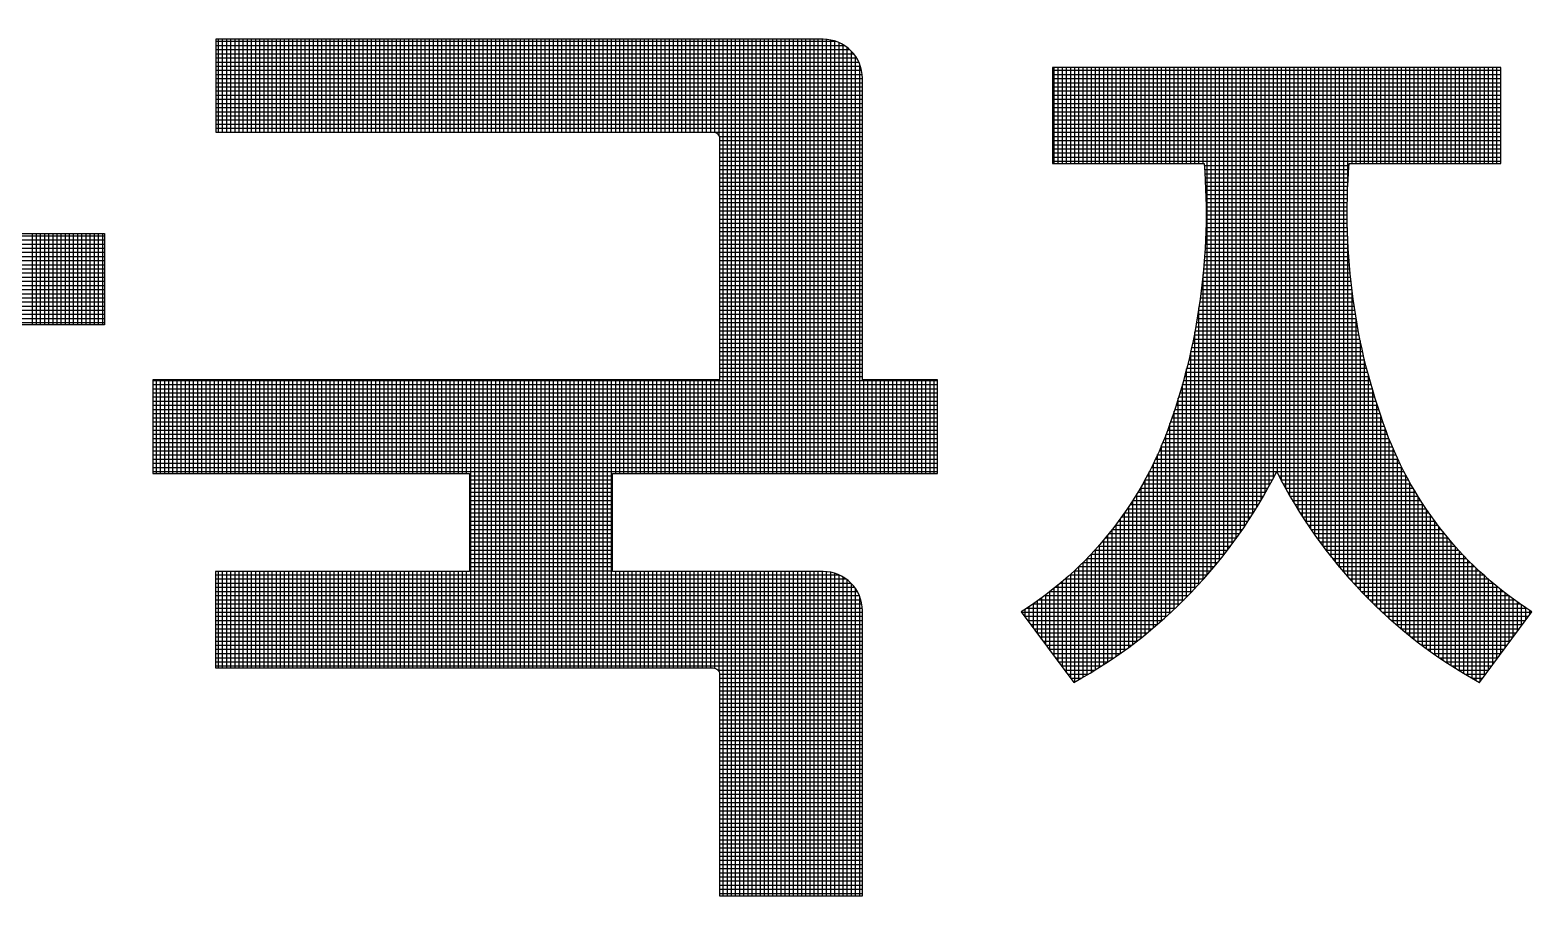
# Model space of a CAD drawing. Extents: x 0 to 841, y 0 to 594.
# Drawn here: x 722.04 to 728.22, y 100.74 to 104.31 of the extents above; entities that cross this region are included whole.
import ezdxf

# ---------------------------------------------------------------- set-up
doc = ezdxf.new("R2010")
doc.units = 0
doc.header["$LTSCALE"] = 5
doc.header["$MEASUREMENT"] = 0
doc.layers.add('한국지역난방기술주식회사 CI', color=7, linetype='Continuous')

# ---------------------------------------------------------------- blocks, each defined once
blk = doc.blocks.new('기술주CI')
at = {"layer": '한국지역난방기술주식회사 CI', "linetype": 'Continuous'}
for p, q in [((1120.056, 145.161), (1124.814, 145.161)), ((1120.056, 145.129), (1124.88, 145.129)), ((1120.076, 144.464), (1120.076, 145.177)), ((1120.108, 144.464), (1120.108, 145.177)), ((1120.14, 144.464), (1120.14, 145.177)), ((1120.172, 144.464), (1120.172, 145.177)), ((1120.204, 144.464), (1120.204, 145.177)), ((1120.235, 144.464), (1120.235, 145.177)), ((1120.267, 144.464), (1120.267, 145.177)), ((1120.299, 144.464), (1120.299, 145.177)), ((1120.331, 144.464), (1120.331, 145.177)), ((1120.362, 144.464), (1120.362, 145.177)), ((1120.394, 144.464), (1120.394, 145.177)), ((1120.426, 144.464), (1120.426, 145.177)), ((1120.457, 144.464), (1120.457, 145.177)), ((1120.489, 144.464), (1120.489, 145.177)), ((1120.521, 144.464), (1120.521, 145.177)), ((1120.553, 144.464), (1120.553, 145.177)), ((1120.584, 144.464), (1120.584, 145.177)), ((1120.616, 144.464), (1120.616, 145.177)), ((1120.648, 144.464), (1120.648, 145.177)), ((1120.68, 144.464), (1120.68, 145.177)), ((1120.712, 144.464), (1120.712, 145.177)), ((1120.743, 144.464), (1120.743, 145.177)), ((1120.775, 144.464), (1120.775, 145.177)), ((1120.807, 144.464), (1120.807, 145.177)), ((1120.839, 144.464), (1120.839, 145.177)), ((1120.87, 144.464), (1120.87, 145.177)), ((1120.902, 144.464), (1120.902, 145.177)), ((1120.934, 144.464), (1120.934, 145.177)), ((1120.965, 144.464), (1120.965, 145.177)), ((1120.997, 144.464), (1120.997, 145.177)), ((1121.029, 144.464), (1121.029, 145.177)), ((1121.061, 144.464), (1121.061, 145.177)), ((1121.092, 144.464), (1121.092, 145.177)), ((1121.124, 144.464), (1121.124, 145.177)), ((1121.156, 144.464), (1121.156, 145.177)), ((1121.188, 144.464), (1121.188, 145.177)), ((1121.22, 144.464), (1121.22, 145.177)), ((1121.251, 144.464), (1121.251, 145.177)), ((1121.283, 144.464), (1121.283, 145.177)), ((1121.315, 144.464), (1121.315, 145.177)), ((1121.347, 144.464), (1121.347, 145.177)), ((1121.378, 144.464), (1121.378, 145.177)), ((1121.41, 144.464), (1121.41, 145.177)), ((1121.442, 144.464), (1121.442, 145.177)), ((1121.473, 144.464), (1121.473, 145.177)), ((1121.505, 144.464), (1121.505, 145.177)), ((1121.537, 144.464), (1121.537, 145.177)), ((1121.569, 144.464), (1121.569, 145.177)), ((1121.601, 144.464), (1121.601, 145.177)), ((1121.632, 144.464), (1121.632, 145.177)), ((1121.664, 144.464), (1121.664, 145.177)), ((1121.696, 144.464), (1121.696, 145.177)), ((1121.728, 144.464), (1121.728, 145.177)), ((1121.759, 144.464), (1121.759, 145.177)), ((1121.791, 144.464), (1121.791, 145.177)), ((1121.823, 144.464), (1121.823, 145.177)), ((1121.854, 144.464), (1121.854, 145.177)), ((1121.886, 144.464), (1121.886, 145.177)), ((1121.918, 144.464), (1121.918, 145.177)), ((1121.95, 144.464), (1121.95, 145.177)), ((1121.981, 144.464), (1121.981, 145.177)), ((1122.013, 144.464), (1122.013, 145.177)), ((1122.045, 144.464), (1122.045, 145.177)), ((1122.077, 144.464), (1122.077, 145.177)), ((1122.109, 144.464), (1122.109, 145.177)), ((1122.14, 144.464), (1122.14, 145.177)), ((1122.172, 144.464), (1122.172, 145.177)), ((1122.204, 144.464), (1122.204, 145.177)), ((1122.236, 144.464), (1122.236, 145.177)), ((1122.267, 144.464), (1122.267, 145.177)), ((1122.299, 144.464), (1122.299, 145.177)), ((1122.331, 144.464), (1122.331, 145.177)), ((1122.362, 144.464), (1122.362, 145.177)), ((1122.394, 144.464), (1122.394, 145.177)), ((1122.426, 144.464), (1122.426, 145.177)), ((1122.458, 144.464), (1122.458, 145.177)), ((1122.489, 144.464), (1122.489, 145.177)), ((1122.521, 144.464), (1122.521, 145.177)), ((1122.553, 144.464), (1122.553, 145.177)), ((1122.585, 144.464), (1122.585, 145.177)), ((1122.617, 144.464), (1122.617, 145.177)), ((1122.648, 144.464), (1122.648, 145.177)), ((1122.68, 144.464), (1122.68, 145.177)), ((1122.712, 144.464), (1122.712, 145.177)), ((1122.744, 144.464), (1122.744, 145.177)), ((1122.775, 144.464), (1122.775, 145.177)), ((1122.807, 144.464), (1122.807, 145.177)), ((1122.839, 144.464), (1122.839, 145.177)), ((1122.87, 144.464), (1122.87, 145.177)), ((1122.902, 144.464), (1122.902, 145.177)), ((1122.934, 144.464), (1122.934, 145.177)), ((1122.966, 144.464), (1122.966, 145.177)), ((1122.997, 144.464), (1122.997, 145.177)), ((1123.029, 144.464), (1123.029, 145.177)), ((1123.061, 144.464), (1123.061, 145.177)), ((1123.093, 144.464), (1123.093, 145.177)), ((1123.125, 144.464), (1123.125, 145.177)), ((1123.156, 144.464), (1123.156, 145.177)), ((1123.188, 144.464), (1123.188, 145.177)), ((1123.22, 144.464), (1123.22, 145.177)), ((1123.252, 144.464), (1123.252, 145.177)), ((1123.283, 144.464), (1123.283, 145.177)), ((1123.315, 144.464), (1123.315, 145.177)), ((1123.347, 144.464), (1123.347, 145.177)), ((1123.378, 144.464), (1123.378, 145.177)), ((1123.41, 144.464), (1123.41, 145.177)), ((1123.442, 144.464), (1123.442, 145.177)), ((1123.474, 144.464), (1123.474, 145.177)), ((1123.505, 144.464), (1123.505, 145.177)), ((1123.537, 144.464), (1123.537, 145.177)), ((1123.569, 144.464), (1123.569, 145.177)), ((1123.601, 144.464), (1123.601, 145.177)), ((1123.633, 144.464), (1123.633, 145.177)), ((1123.664, 144.464), (1123.664, 145.177)), ((1123.696, 144.464), (1123.696, 145.177)), ((1123.728, 144.464), (1123.728, 145.177)), ((1123.759, 144.464), (1123.759, 145.177)), ((1123.791, 144.464), (1123.791, 145.177)), ((1123.823, 144.464), (1123.823, 145.177)), ((1123.855, 144.464), (1123.855, 145.177)), ((1123.886, 144.462), (1123.886, 145.177)), ((1123.918, 144.435), (1123.918, 145.177)), ((1123.95, 141.843), (1123.95, 145.177)), ((1123.982, 141.843), (1123.982, 145.177)), ((1124.014, 141.843), (1124.014, 145.177)), ((1124.045, 141.843), (1124.045, 145.177)), ((1124.077, 141.843), (1124.077, 145.177)), ((1124.109, 141.843), (1124.109, 145.177)), ((1124.141, 141.843), (1124.141, 145.177)), ((1124.172, 141.843), (1124.172, 145.177)), ((1124.204, 141.843), (1124.204, 145.177)), ((1124.236, 141.843), (1124.236, 145.177)), ((1124.267, 141.843), (1124.267, 145.177)), ((1124.299, 141.843), (1124.299, 145.177)), ((1124.331, 141.843), (1124.331, 145.177)), ((1124.363, 141.843), (1124.363, 145.177)), ((1124.394, 141.843), (1124.394, 145.177)), ((1124.426, 141.843), (1124.426, 145.177)), ((1124.458, 141.843), (1124.458, 145.177)), ((1124.49, 141.843), (1124.49, 145.177)), ((1124.522, 141.843), (1124.522, 145.177)), ((1124.553, 141.843), (1124.553, 145.177)), ((1124.585, 141.843), (1124.585, 145.177)), ((1124.617, 141.843), (1124.617, 145.177)), ((1124.649, 141.843), (1124.649, 145.177)), ((1124.68, 141.843), (1124.68, 145.177)), ((1124.712, 141.843), (1124.712, 145.177)), ((1124.744, 141.843), (1124.744, 145.176)), ((1124.775, 141.843), (1124.775, 145.171)), ((1124.807, 141.843), (1124.807, 145.163)), ((1124.839, 141.843), (1124.839, 145.151)), ((1124.871, 141.843), (1124.871, 145.135)), ((1120.056, 145.098), (1124.921, 145.098)), ((1120.056, 145.066), (1124.951, 145.066)), ((1120.056, 145.034), (1124.973, 145.034)), ((1124.902, 141.843), (1124.902, 145.113)), ((1124.934, 141.843), (1124.934, 145.085)), ((1124.966, 141.843), (1124.966, 145.046)), ((1120.056, 145.002), (1124.991, 145.002)), ((1120.056, 144.971), (1125.003, 144.971)), ((1120.056, 144.939), (1125.012, 144.939)), ((1120.056, 144.907), (1125.017, 144.907)), ((1124.998, 141.843), (1124.998, 144.985)), ((1126.478, 144.939), (1129.917, 144.939)), ((1126.478, 144.907), (1129.917, 144.907)), ((1126.49, 144.223), (1126.49, 144.959)), ((1126.522, 144.223), (1126.522, 144.959)), ((1126.554, 144.223), (1126.554, 144.959)), ((1126.585, 144.223), (1126.585, 144.959)), ((1126.617, 144.223), (1126.617, 144.959)), ((1126.649, 144.223), (1126.649, 144.959)), ((1126.68, 144.223), (1126.68, 144.959)), ((1126.712, 144.223), (1126.712, 144.959)), ((1126.744, 144.223), (1126.744, 144.959)), ((1126.776, 144.223), (1126.776, 144.959)), ((1126.807, 144.223), (1126.807, 144.959)), ((1126.839, 144.223), (1126.839, 144.959)), ((1126.871, 144.223), (1126.871, 144.959)), ((1126.903, 144.223), (1126.903, 144.959)), ((1126.935, 144.223), (1126.935, 144.959)), ((1126.966, 144.223), (1126.966, 144.959)), ((1126.998, 144.223), (1126.998, 144.959)), ((1127.03, 144.223), (1127.03, 144.959)), ((1127.062, 144.223), (1127.062, 144.959)), ((1127.093, 144.223), (1127.093, 144.959)), ((1127.125, 144.223), (1127.125, 144.959)), ((1127.157, 144.223), (1127.157, 144.959)), ((1127.188, 144.223), (1127.188, 144.959)), ((1127.22, 144.223), (1127.22, 144.959)), ((1127.252, 144.223), (1127.252, 144.959)), ((1127.284, 144.223), (1127.284, 144.959)), ((1127.315, 144.223), (1127.315, 144.959)), ((1127.347, 144.223), (1127.347, 144.959)), ((1127.379, 144.223), (1127.379, 144.959)), ((1127.411, 144.223), (1127.411, 144.959)), ((1127.443, 144.223), (1127.443, 144.959)), ((1127.474, 144.223), (1127.474, 144.959)), ((1127.506, 144.223), (1127.506, 144.959)), ((1127.538, 144.223), (1127.538, 144.959)), ((1127.57, 144.223), (1127.57, 144.959)), ((1127.601, 144.223), (1127.601, 144.959)), ((1127.633, 144.223), (1127.633, 144.959)), ((1127.665, 141.065), (1127.665, 144.959)), ((1127.696, 141.102), (1127.696, 144.959)), ((1127.728, 141.14), (1127.728, 144.959)), ((1127.76, 141.179), (1127.76, 144.959)), ((1127.792, 141.218), (1127.792, 144.959)), ((1127.823, 141.26), (1127.823, 144.959)), ((1127.855, 141.302), (1127.855, 144.959)), ((1127.887, 141.345), (1127.887, 144.959)), ((1127.919, 141.39), (1127.919, 144.959)), ((1127.951, 141.436), (1127.951, 144.959)), ((1127.982, 141.484), (1127.982, 144.959)), ((1128.014, 141.534), (1128.014, 144.959)), ((1128.046, 141.585), (1128.046, 144.959)), ((1128.078, 141.638), (1128.078, 144.959)), ((1128.109, 141.693), (1128.109, 144.959)), ((1128.141, 141.75), (1128.141, 144.959)), ((1128.173, 141.81), (1128.173, 144.959)), ((1128.204, 141.845), (1128.204, 144.959)), ((1128.236, 141.784), (1128.236, 144.959)), ((1128.268, 141.725), (1128.268, 144.959)), ((1128.3, 141.669), (1128.3, 144.959)), ((1128.332, 141.615), (1128.332, 144.959)), ((1128.363, 141.562), (1128.363, 144.959)), ((1128.395, 141.512), (1128.395, 144.959)), ((1128.427, 141.463), (1128.427, 144.959)), ((1128.459, 141.416), (1128.459, 144.959)), ((1128.49, 141.371), (1128.49, 144.959)), ((1128.522, 141.326), (1128.522, 144.959)), ((1128.554, 141.283), (1128.554, 144.959)), ((1128.585, 141.242), (1128.585, 144.959)), ((1128.617, 141.201), (1128.617, 144.959)), ((1128.649, 141.162), (1128.649, 144.959)), ((1128.681, 141.123), (1128.681, 144.959)), ((1128.712, 141.086), (1128.712, 144.959)), ((1128.744, 144.065), (1128.744, 144.959)), ((1128.776, 144.223), (1128.776, 144.959)), ((1128.808, 144.223), (1128.808, 144.959)), ((1128.84, 144.223), (1128.84, 144.959)), ((1128.871, 144.223), (1128.871, 144.959)), ((1128.903, 144.223), (1128.903, 144.959)), ((1128.935, 144.223), (1128.935, 144.959)), ((1128.967, 144.223), (1128.967, 144.959)), ((1128.998, 144.223), (1128.998, 144.959)), ((1129.03, 144.223), (1129.03, 144.959)), ((1129.062, 144.223), (1129.062, 144.959)), ((1129.093, 144.223), (1129.093, 144.959)), ((1129.125, 144.223), (1129.125, 144.959)), ((1129.157, 144.223), (1129.157, 144.959)), ((1129.189, 144.223), (1129.189, 144.959)), ((1129.22, 144.223), (1129.22, 144.959)), ((1129.252, 144.223), (1129.252, 144.959)), ((1129.284, 144.223), (1129.284, 144.959)), ((1129.316, 144.223), (1129.316, 144.959)), ((1129.348, 144.223), (1129.348, 144.959)), ((1129.379, 144.223), (1129.379, 144.959)), ((1129.411, 144.223), (1129.411, 144.959)), ((1129.443, 144.223), (1129.443, 144.959)), ((1129.475, 144.223), (1129.475, 144.959)), ((1129.506, 144.223), (1129.506, 144.959)), ((1129.538, 144.223), (1129.538, 144.959)), ((1129.57, 144.223), (1129.57, 144.959)), ((1129.601, 144.223), (1129.601, 144.959)), ((1129.633, 144.223), (1129.633, 144.959)), ((1129.665, 144.223), (1129.665, 144.959)), ((1129.697, 144.223), (1129.697, 144.959)), ((1129.728, 144.223), (1129.728, 144.959)), ((1129.76, 144.223), (1129.76, 144.959)), ((1129.792, 144.223), (1129.792, 144.959)), ((1129.824, 144.223), (1129.824, 144.959)), ((1129.856, 144.223), (1129.856, 144.959)), ((1129.887, 144.223), (1129.887, 144.959)), ((1120.056, 144.875), (1125.018, 144.875)), ((1120.056, 144.843), (1125.018, 144.843)), ((1120.056, 144.812), (1125.018, 144.812)), ((1120.056, 144.78), (1125.018, 144.78)), ((1126.478, 144.875), (1129.917, 144.875)), ((1126.478, 144.843), (1129.917, 144.843)), ((1126.478, 144.812), (1129.917, 144.812)), ((1126.478, 144.78), (1129.917, 144.78)), ((1120.056, 144.748), (1125.018, 144.748)), ((1120.056, 144.716), (1125.018, 144.716)), ((1120.056, 144.685), (1125.018, 144.685)), ((1126.478, 144.748), (1129.917, 144.748)), ((1126.478, 144.716), (1129.917, 144.716)), ((1126.478, 144.685), (1129.917, 144.685)), ((1120.056, 144.653), (1125.018, 144.653)), ((1120.056, 144.621), (1125.018, 144.621)), ((1120.056, 144.59), (1125.018, 144.59)), ((1120.056, 144.558), (1125.018, 144.558)), ((1126.478, 144.653), (1129.917, 144.653)), ((1126.478, 144.621), (1129.917, 144.621)), ((1126.478, 144.59), (1129.917, 144.59)), ((1126.478, 144.558), (1129.917, 144.558)), ((1120.056, 144.526), (1125.018, 144.526)), ((1120.056, 144.494), (1125.018, 144.494)), ((1123.885, 144.463), (1125.018, 144.463)), ((1123.92, 144.431), (1125.018, 144.431)), ((1126.478, 144.526), (1129.917, 144.526)), ((1126.478, 144.494), (1129.917, 144.494)), ((1126.478, 144.463), (1129.917, 144.463)), ((1126.478, 144.431), (1129.917, 144.431)), ((1123.923, 144.399), (1125.018, 144.399)), ((1123.923, 144.367), (1125.018, 144.367)), ((1123.923, 144.336), (1125.018, 144.336)), ((1126.478, 144.399), (1129.917, 144.399)), ((1126.478, 144.367), (1129.917, 144.367)), ((1126.478, 144.336), (1129.917, 144.336)), ((1123.923, 144.304), (1125.018, 144.304)), ((1123.923, 144.272), (1125.018, 144.272)), ((1123.923, 144.24), (1125.018, 144.24)), ((1123.923, 144.208), (1125.018, 144.208)), ((1126.478, 144.304), (1129.917, 144.304)), ((1126.478, 144.272), (1129.917, 144.272)), ((1126.478, 144.24), (1129.917, 144.24)), ((1127.642, 144.208), (1128.753, 144.208)), ((1123.923, 144.177), (1125.018, 144.177)), ((1123.923, 144.145), (1125.018, 144.145)), ((1123.923, 144.113), (1125.018, 144.113)), ((1127.645, 144.177), (1128.751, 144.177)), ((1127.647, 144.145), (1128.749, 144.145)), ((1127.649, 144.113), (1128.747, 144.113)), ((1123.923, 144.081), (1125.018, 144.081)), ((1123.923, 144.05), (1125.018, 144.05)), ((1123.923, 144.018), (1125.018, 144.018)), ((1123.923, 143.986), (1125.018, 143.986)), ((1127.65, 144.081), (1128.745, 144.081)), ((1127.652, 144.05), (1128.744, 144.05)), ((1127.653, 144.018), (1128.742, 144.018)), ((1127.654, 143.986), (1128.741, 143.986)), ((1123.923, 143.954), (1125.018, 143.954)), ((1123.923, 143.923), (1125.018, 143.923)), ((1123.923, 143.891), (1125.018, 143.891)), ((1123.923, 143.859), (1125.018, 143.859)), ((1127.655, 143.954), (1128.74, 143.954)), ((1127.656, 143.923), (1128.74, 143.923)), ((1127.656, 143.891), (1128.739, 143.891)), ((1127.656, 143.859), (1128.739, 143.859)), ((1123.923, 143.828), (1125.018, 143.828)), ((1123.923, 143.796), (1125.018, 143.796)), ((1123.923, 143.764), (1125.018, 143.764)), ((1127.656, 143.828), (1128.739, 143.828)), ((1127.656, 143.796), (1128.739, 143.796)), ((1127.656, 143.764), (1128.74, 143.764)), ((1117.169, 143.669), (1119.203, 143.669)), ((1117.169, 143.637), (1119.203, 143.637)), ((1118.648, 142.986), (1118.648, 143.686)), ((1118.679, 142.986), (1118.679, 143.686)), ((1118.711, 142.986), (1118.711, 143.686)), ((1118.743, 142.986), (1118.743, 143.686)), ((1118.775, 142.986), (1118.775, 143.686)), ((1118.807, 142.986), (1118.807, 143.686)), ((1118.838, 142.986), (1118.838, 143.686)), ((1118.87, 142.986), (1118.87, 143.686)), ((1118.902, 142.986), (1118.902, 143.686)), ((1118.934, 142.986), (1118.934, 143.686)), ((1118.965, 142.986), (1118.965, 143.686)), ((1118.997, 142.986), (1118.997, 143.686)), ((1119.029, 142.986), (1119.029, 143.686)), ((1119.06, 142.986), (1119.06, 143.686)), ((1119.092, 142.986), (1119.092, 143.686)), ((1119.124, 142.986), (1119.124, 143.686)), ((1119.156, 142.986), (1119.156, 143.686)), ((1119.188, 142.986), (1119.188, 143.686)), ((1123.923, 143.732), (1125.018, 143.732)), ((1123.923, 143.701), (1125.018, 143.701)), ((1123.923, 143.669), (1125.018, 143.669)), ((1123.923, 143.637), (1125.018, 143.637)), ((1127.652, 143.637), (1128.744, 143.637)), ((1127.653, 143.669), (1128.742, 143.669)), ((1127.654, 143.701), (1128.741, 143.701)), ((1127.655, 143.732), (1128.74, 143.732)), ((1117.169, 143.605), (1119.203, 143.605)), ((1117.169, 143.574), (1119.203, 143.574)), ((1117.169, 143.542), (1119.203, 143.542)), ((1117.169, 143.51), (1119.203, 143.51)), ((1123.923, 143.605), (1125.018, 143.605)), ((1123.923, 143.574), (1125.018, 143.574)), ((1123.923, 143.542), (1125.018, 143.542)), ((1123.923, 143.51), (1125.018, 143.51)), ((1127.645, 143.51), (1128.751, 143.51)), ((1127.647, 143.542), (1128.749, 143.542)), ((1127.649, 143.574), (1128.747, 143.574)), ((1127.65, 143.605), (1128.745, 143.605)), ((1128.744, 141.049), (1128.744, 143.621)), ((1117.169, 143.478), (1119.203, 143.478)), ((1117.169, 143.446), (1119.203, 143.446)), ((1117.169, 143.415), (1119.203, 143.415)), ((1123.923, 143.478), (1125.018, 143.478)), ((1123.923, 143.446), (1125.018, 143.446)), ((1123.923, 143.415), (1125.018, 143.415)), ((1127.637, 143.415), (1128.758, 143.415)), ((1127.64, 143.446), (1128.755, 143.446)), ((1127.642, 143.478), (1128.753, 143.478)), ((1117.169, 143.383), (1119.203, 143.383)), ((1117.169, 143.351), (1119.203, 143.351)), ((1117.169, 143.319), (1119.203, 143.319)), ((1117.169, 143.288), (1119.203, 143.288)), ((1123.923, 143.383), (1125.018, 143.383)), ((1123.923, 143.351), (1125.018, 143.351)), ((1123.923, 143.319), (1125.018, 143.319)), ((1123.923, 143.288), (1125.018, 143.288)), ((1127.624, 143.288), (1128.771, 143.288)), ((1127.628, 143.319), (1128.768, 143.319)), ((1127.631, 143.351), (1128.764, 143.351)), ((1127.633, 141.029), (1127.633, 143.37)), ((1127.634, 143.383), (1128.761, 143.383)), ((1117.169, 143.256), (1119.203, 143.256)), ((1117.169, 143.224), (1119.203, 143.224)), ((1117.169, 143.193), (1119.203, 143.193)), ((1123.923, 143.256), (1125.018, 143.256)), ((1123.923, 143.224), (1125.018, 143.224)), ((1123.923, 143.193), (1125.018, 143.193)), ((1127.612, 143.193), (1128.783, 143.193)), ((1127.616, 143.224), (1128.779, 143.224)), ((1127.62, 143.256), (1128.775, 143.256)), ((1128.776, 141.014), (1128.776, 143.247)), ((1117.169, 143.161), (1119.203, 143.161)), ((1117.169, 143.129), (1119.203, 143.129)), ((1117.169, 143.097), (1119.203, 143.097)), ((1117.169, 143.066), (1119.203, 143.066)), ((1123.923, 143.161), (1125.018, 143.161)), ((1123.923, 143.129), (1125.018, 143.129)), ((1123.923, 143.097), (1125.018, 143.097)), ((1123.923, 143.066), (1125.018, 143.066)), ((1127.593, 143.066), (1128.802, 143.066)), ((1127.598, 143.097), (1128.797, 143.097)), ((1127.601, 140.994), (1127.601, 143.116)), ((1127.603, 143.129), (1128.792, 143.129)), ((1127.608, 143.161), (1128.787, 143.161)), ((1117.169, 143.034), (1119.203, 143.034)), ((1117.169, 143.002), (1119.203, 143.002)), ((1123.923, 143.034), (1125.018, 143.034)), ((1123.923, 143.002), (1125.018, 143.002)), ((1123.923, 142.97), (1125.018, 142.97)), ((1123.923, 142.939), (1125.018, 142.939)), ((1127.571, 142.939), (1128.824, 142.939)), ((1127.577, 142.97), (1128.818, 142.97)), ((1127.583, 143.002), (1128.813, 143.002)), ((1127.588, 143.034), (1128.807, 143.034)), ((1128.808, 140.979), (1128.808, 143.031)), ((1123.923, 142.907), (1125.018, 142.907)), ((1123.923, 142.875), (1125.018, 142.875)), ((1123.923, 142.843), (1125.018, 142.843)), ((1127.552, 142.843), (1128.844, 142.843)), ((1127.558, 142.875), (1128.837, 142.875)), ((1127.565, 142.907), (1128.831, 142.907)), ((1127.57, 140.96), (1127.57, 142.931)), ((1128.84, 140.946), (1128.84, 142.862)), ((1123.923, 142.811), (1125.018, 142.811)), ((1123.923, 142.78), (1125.018, 142.78)), ((1123.923, 142.748), (1125.018, 142.748)), ((1123.923, 142.716), (1125.018, 142.716)), ((1127.523, 142.716), (1128.872, 142.716)), ((1127.531, 142.748), (1128.865, 142.748)), ((1127.538, 142.78), (1128.857, 142.78)), ((1127.538, 140.927), (1127.538, 142.779)), ((1127.545, 142.811), (1128.85, 142.811)), ((1128.871, 140.913), (1128.871, 142.72)), ((1123.923, 142.684), (1125.018, 142.684)), ((1123.923, 142.653), (1125.018, 142.653)), ((1123.923, 142.621), (1125.018, 142.621)), ((1123.923, 142.589), (1125.018, 142.589)), ((1127.491, 142.589), (1128.904, 142.589)), ((1127.499, 142.621), (1128.896, 142.621)), ((1127.506, 140.894), (1127.506, 142.646)), ((1127.508, 142.653), (1128.888, 142.653)), ((1127.516, 142.684), (1128.88, 142.684)), ((1128.903, 140.88), (1128.903, 142.594)), ((1119.574, 142.557), (1125.595, 142.557)), ((1119.574, 142.526), (1125.595, 142.526)), ((1119.574, 142.494), (1125.595, 142.494)), ((1119.6, 141.843), (1119.6, 142.563)), ((1119.632, 141.843), (1119.632, 142.563)), ((1119.664, 141.843), (1119.664, 142.563)), ((1119.696, 141.843), (1119.696, 142.563)), ((1119.727, 141.843), (1119.727, 142.563)), ((1119.759, 141.843), (1119.759, 142.563)), ((1119.791, 141.843), (1119.791, 142.563)), ((1119.823, 141.843), (1119.823, 142.563)), ((1119.854, 141.843), (1119.854, 142.563)), ((1119.886, 141.843), (1119.886, 142.563)), ((1119.918, 141.843), (1119.918, 142.563)), ((1119.949, 141.843), (1119.949, 142.563)), ((1119.981, 141.843), (1119.981, 142.563)), ((1120.013, 141.843), (1120.013, 142.563)), ((1120.045, 141.843), (1120.045, 142.563)), ((1120.076, 141.843), (1120.076, 142.563)), ((1120.108, 141.843), (1120.108, 142.563)), ((1120.14, 141.843), (1120.14, 142.563)), ((1120.172, 141.843), (1120.172, 142.563)), ((1120.204, 141.843), (1120.204, 142.563)), ((1120.235, 141.843), (1120.235, 142.563)), ((1120.267, 141.843), (1120.267, 142.563)), ((1120.299, 141.843), (1120.299, 142.563)), ((1120.331, 141.843), (1120.331, 142.563)), ((1120.362, 141.843), (1120.362, 142.563)), ((1120.394, 141.843), (1120.394, 142.563)), ((1120.426, 141.843), (1120.426, 142.563)), ((1120.457, 141.843), (1120.457, 142.563)), ((1120.489, 141.843), (1120.489, 142.563)), ((1120.521, 141.843), (1120.521, 142.563)), ((1120.553, 141.843), (1120.553, 142.563)), ((1120.584, 141.843), (1120.584, 142.563)), ((1120.616, 141.843), (1120.616, 142.563)), ((1120.648, 141.843), (1120.648, 142.563)), ((1120.68, 141.843), (1120.68, 142.563)), ((1120.712, 141.843), (1120.712, 142.563)), ((1120.743, 141.843), (1120.743, 142.563)), ((1120.775, 141.843), (1120.775, 142.563)), ((1120.807, 141.843), (1120.807, 142.563)), ((1120.839, 141.843), (1120.839, 142.563)), ((1120.87, 141.843), (1120.87, 142.563)), ((1120.902, 141.843), (1120.902, 142.563)), ((1120.934, 141.843), (1120.934, 142.563)), ((1120.965, 141.843), (1120.965, 142.563)), ((1120.997, 141.843), (1120.997, 142.563)), ((1121.029, 141.843), (1121.029, 142.563)), ((1121.061, 141.843), (1121.061, 142.563)), ((1121.092, 141.843), (1121.092, 142.563)), ((1121.124, 141.843), (1121.124, 142.563)), ((1121.156, 141.843), (1121.156, 142.563)), ((1121.188, 141.843), (1121.188, 142.563)), ((1121.22, 141.843), (1121.22, 142.563)), ((1121.251, 141.843), (1121.251, 142.563)), ((1121.283, 141.843), (1121.283, 142.563)), ((1121.315, 141.843), (1121.315, 142.563)), ((1121.347, 141.843), (1121.347, 142.563)), ((1121.378, 141.843), (1121.378, 142.563)), ((1121.41, 141.843), (1121.41, 142.563)), ((1121.442, 141.843), (1121.442, 142.563)), ((1121.473, 141.843), (1121.473, 142.563)), ((1121.505, 141.843), (1121.505, 142.563)), ((1121.537, 141.843), (1121.537, 142.563)), ((1121.569, 141.843), (1121.569, 142.563)), ((1121.601, 141.843), (1121.601, 142.563)), ((1121.632, 141.843), (1121.632, 142.563)), ((1121.664, 141.843), (1121.664, 142.563)), ((1121.696, 141.843), (1121.696, 142.563)), ((1121.728, 141.843), (1121.728, 142.563)), ((1121.759, 141.843), (1121.759, 142.563)), ((1121.791, 141.843), (1121.791, 142.563)), ((1121.823, 141.843), (1121.823, 142.563)), ((1121.854, 141.843), (1121.854, 142.563)), ((1121.886, 141.843), (1121.886, 142.563)), ((1121.918, 141.843), (1121.918, 142.563)), ((1121.95, 141.843), (1121.95, 142.563)), ((1121.981, 141.843), (1121.981, 142.563)), ((1122.013, 140.351), (1122.013, 142.563)), ((1122.045, 140.351), (1122.045, 142.563)), ((1122.077, 140.351), (1122.077, 142.563)), ((1122.109, 140.351), (1122.109, 142.563)), ((1122.14, 140.351), (1122.14, 142.563)), ((1122.172, 140.351), (1122.172, 142.563)), ((1122.204, 140.351), (1122.204, 142.563)), ((1122.236, 140.351), (1122.236, 142.563)), ((1122.267, 140.351), (1122.267, 142.563)), ((1122.299, 140.351), (1122.299, 142.563)), ((1122.331, 140.351), (1122.331, 142.563)), ((1122.362, 140.351), (1122.362, 142.563)), ((1122.394, 140.351), (1122.394, 142.563)), ((1122.426, 140.351), (1122.426, 142.563)), ((1122.458, 140.351), (1122.458, 142.563)), ((1122.489, 140.351), (1122.489, 142.563)), ((1122.521, 140.351), (1122.521, 142.563)), ((1122.553, 140.351), (1122.553, 142.563)), ((1122.585, 140.351), (1122.585, 142.563)), ((1122.617, 140.351), (1122.617, 142.563)), ((1122.648, 140.351), (1122.648, 142.563)), ((1122.68, 140.351), (1122.68, 142.563)), ((1122.712, 140.351), (1122.712, 142.563)), ((1122.744, 140.351), (1122.744, 142.563)), ((1122.775, 140.351), (1122.775, 142.563)), ((1122.807, 140.351), (1122.807, 142.563)), ((1122.839, 140.351), (1122.839, 142.563)), ((1122.87, 140.351), (1122.87, 142.563)), ((1122.902, 140.351), (1122.902, 142.563)), ((1122.934, 140.351), (1122.934, 142.563)), ((1122.966, 140.351), (1122.966, 142.563)), ((1122.997, 140.351), (1122.997, 142.563)), ((1123.029, 140.351), (1123.029, 142.563)), ((1123.061, 140.351), (1123.061, 142.563)), ((1123.093, 140.351), (1123.093, 142.563)), ((1123.125, 141.843), (1123.125, 142.563)), ((1123.156, 141.843), (1123.156, 142.563)), ((1123.188, 141.843), (1123.188, 142.563)), ((1123.22, 141.843), (1123.22, 142.563)), ((1123.252, 141.843), (1123.252, 142.563)), ((1123.283, 141.843), (1123.283, 142.563)), ((1123.315, 141.843), (1123.315, 142.563)), ((1123.347, 141.843), (1123.347, 142.563)), ((1123.378, 141.843), (1123.378, 142.563)), ((1123.41, 141.843), (1123.41, 142.563)), ((1123.442, 141.843), (1123.442, 142.563)), ((1123.474, 141.843), (1123.474, 142.563)), ((1123.505, 141.843), (1123.505, 142.563)), ((1123.537, 141.843), (1123.537, 142.563)), ((1123.569, 141.843), (1123.569, 142.563)), ((1123.601, 141.843), (1123.601, 142.563)), ((1123.633, 141.843), (1123.633, 142.563)), ((1123.664, 141.843), (1123.664, 142.563)), ((1123.696, 141.843), (1123.696, 142.563)), ((1123.728, 141.843), (1123.728, 142.563)), ((1123.759, 141.843), (1123.759, 142.563)), ((1123.791, 141.843), (1123.791, 142.563)), ((1123.823, 141.843), (1123.823, 142.563)), ((1123.855, 141.843), (1123.855, 142.563)), ((1123.886, 141.843), (1123.886, 142.563)), ((1123.918, 141.843), (1123.918, 142.563)), ((1125.03, 141.843), (1125.03, 142.563)), ((1125.061, 141.843), (1125.061, 142.563)), ((1125.093, 141.843), (1125.093, 142.563)), ((1125.125, 141.843), (1125.125, 142.563)), ((1125.157, 141.843), (1125.157, 142.563)), ((1125.188, 141.843), (1125.188, 142.563)), ((1125.22, 141.843), (1125.22, 142.563)), ((1125.252, 141.843), (1125.252, 142.563)), ((1125.283, 141.843), (1125.283, 142.563)), ((1125.315, 141.843), (1125.315, 142.563)), ((1125.347, 141.843), (1125.347, 142.563)), ((1125.379, 141.843), (1125.379, 142.563)), ((1125.41, 141.843), (1125.41, 142.563)), ((1125.442, 141.843), (1125.442, 142.563)), ((1125.474, 141.843), (1125.474, 142.563)), ((1125.506, 141.843), (1125.506, 142.563)), ((1125.538, 141.843), (1125.538, 142.563)), ((1125.569, 141.843), (1125.569, 142.563)), ((1127.464, 142.494), (1128.931, 142.494)), ((1127.474, 140.862), (1127.474, 142.528)), ((1127.474, 142.526), (1128.922, 142.526)), ((1127.482, 142.557), (1128.913, 142.557)), ((1128.935, 140.849), (1128.935, 142.481)), ((1119.574, 142.462), (1125.595, 142.462)), ((1119.574, 142.431), (1125.595, 142.431)), ((1119.574, 142.399), (1125.595, 142.399)), ((1119.574, 142.367), (1125.595, 142.367)), ((1127.426, 142.367), (1128.97, 142.367)), ((1127.436, 142.399), (1128.96, 142.399)), ((1127.443, 140.831), (1127.443, 142.421)), ((1127.446, 142.431), (1128.95, 142.431)), ((1127.455, 142.462), (1128.94, 142.462)), ((1128.967, 140.818), (1128.967, 142.377)), ((1119.574, 142.335), (1125.595, 142.335)), ((1119.574, 142.304), (1125.595, 142.304)), ((1119.574, 142.272), (1125.595, 142.272)), ((1119.574, 142.24), (1125.595, 142.24)), ((1127.383, 142.24), (1129.012, 142.24)), ((1127.394, 142.272), (1129.001, 142.272)), ((1127.405, 142.304), (1128.99, 142.304)), ((1127.411, 140.801), (1127.411, 142.321)), ((1127.415, 142.335), (1128.98, 142.335)), ((1128.998, 140.788), (1128.998, 142.28)), ((1119.574, 142.208), (1125.595, 142.208)), ((1119.574, 142.176), (1125.595, 142.176)), ((1119.574, 142.145), (1125.595, 142.145)), ((1127.347, 140.742), (1127.347, 142.141)), ((1127.349, 142.145), (1129.047, 142.145)), ((1127.36, 142.176), (1129.035, 142.176)), ((1127.372, 142.208), (1129.023, 142.208)), ((1127.379, 140.771), (1127.379, 142.228)), ((1129.03, 140.759), (1129.03, 142.19)), ((1119.574, 142.113), (1125.595, 142.113)), ((1119.574, 142.081), (1125.595, 142.081)), ((1119.574, 142.049), (1125.595, 142.049)), ((1119.574, 142.018), (1125.595, 142.018)), ((1127.297, 142.018), (1129.099, 142.018)), ((1127.31, 142.049), (1129.085, 142.049)), ((1127.315, 140.714), (1127.315, 142.062)), ((1127.324, 142.081), (1129.072, 142.081)), ((1127.336, 142.113), (1129.059, 142.113)), ((1129.062, 140.73), (1129.062, 142.106)), ((1129.093, 140.702), (1129.093, 142.03)), ((1119.574, 141.986), (1125.595, 141.986)), ((1119.574, 141.954), (1125.595, 141.954)), ((1119.574, 141.922), (1125.595, 141.922)), ((1127.252, 140.659), (1127.252, 141.921)), ((1127.253, 141.922), (1129.142, 141.922)), ((1127.268, 141.954), (1129.127, 141.954)), ((1127.283, 141.986), (1129.113, 141.986)), ((1127.284, 140.686), (1127.284, 141.989)), ((1129.125, 140.675), (1129.125, 141.959)), ((1119.574, 141.891), (1125.595, 141.891)), ((1119.574, 141.859), (1125.595, 141.859)), ((1122.003, 141.827), (1123.101, 141.827)), ((1122.003, 141.796), (1123.101, 141.796)), ((1127.188, 140.607), (1127.188, 141.797)), ((1127.188, 141.796), (1128.165, 141.796)), ((1127.205, 141.827), (1128.182, 141.827)), ((1127.22, 140.633), (1127.22, 141.857)), ((1127.221, 141.859), (1129.174, 141.859)), ((1127.237, 141.891), (1129.158, 141.891)), ((1128.214, 141.827), (1129.191, 141.827)), ((1128.23, 141.796), (1129.208, 141.796)), ((1129.157, 140.648), (1129.157, 141.893)), ((1129.189, 140.622), (1129.189, 141.831)), ((1122.003, 141.764), (1123.101, 141.764)), ((1122.003, 141.732), (1123.101, 141.732)), ((1122.003, 141.7), (1123.101, 141.7)), ((1122.003, 141.669), (1123.101, 141.669)), ((1127.114, 141.669), (1128.095, 141.669)), ((1127.125, 140.557), (1127.125, 141.687)), ((1127.133, 141.7), (1128.113, 141.7)), ((1127.152, 141.732), (1128.131, 141.732)), ((1127.157, 140.582), (1127.157, 141.741)), ((1127.17, 141.764), (1128.148, 141.764)), ((1128.247, 141.764), (1129.225, 141.764)), ((1128.264, 141.732), (1129.244, 141.732)), ((1128.282, 141.7), (1129.262, 141.7)), ((1128.3, 141.669), (1129.282, 141.669)), ((1129.22, 140.596), (1129.22, 141.772)), ((1129.252, 140.571), (1129.252, 141.717)), ((1129.284, 140.546), (1129.284, 141.665)), ((1122.003, 141.637), (1123.101, 141.637)), ((1122.003, 141.605), (1123.101, 141.605)), ((1122.003, 141.573), (1123.101, 141.573)), ((1127.052, 141.573), (1128.039, 141.573)), ((1127.062, 140.509), (1127.062, 141.587)), ((1127.073, 141.605), (1128.058, 141.605)), ((1127.093, 140.533), (1127.093, 141.636)), ((1127.094, 141.637), (1128.077, 141.637)), ((1128.318, 141.637), (1129.302, 141.637)), ((1128.337, 141.605), (1129.322, 141.605)), ((1128.357, 141.573), (1129.343, 141.573)), ((1129.316, 140.522), (1129.316, 141.615)), ((1129.348, 140.499), (1129.348, 141.567)), ((1122.003, 141.542), (1123.101, 141.542)), ((1122.003, 141.51), (1123.101, 141.51)), ((1122.003, 141.478), (1123.101, 141.478)), ((1122.003, 141.446), (1123.101, 141.446)), ((1126.961, 141.446), (1127.957, 141.446)), ((1126.966, 140.441), (1126.966, 141.453)), ((1126.985, 141.478), (1127.978, 141.478)), ((1126.998, 140.463), (1126.998, 141.496)), ((1127.008, 141.51), (1127.999, 141.51)), ((1127.03, 141.542), (1128.019, 141.542)), ((1127.03, 140.486), (1127.03, 141.541)), ((1128.376, 141.542), (1129.365, 141.542)), ((1128.396, 141.51), (1129.387, 141.51)), ((1128.417, 141.478), (1129.411, 141.478)), ((1128.438, 141.446), (1129.434, 141.446)), ((1129.379, 140.476), (1129.379, 141.521)), ((1129.411, 140.453), (1129.411, 141.477)), ((1129.443, 140.431), (1129.443, 141.435)), ((1122.003, 141.414), (1123.101, 141.414)), ((1122.003, 141.383), (1123.101, 141.383)), ((1122.003, 141.351), (1123.101, 141.351)), ((1122.003, 141.319), (1123.101, 141.319)), ((1126.858, 141.319), (1127.868, 141.319)), ((1126.871, 140.377), (1126.871, 141.334)), ((1126.885, 141.351), (1127.891, 141.351)), ((1126.903, 140.398), (1126.903, 141.372)), ((1126.911, 141.383), (1127.914, 141.383)), ((1126.935, 140.419), (1126.935, 141.412)), ((1126.936, 141.414), (1127.936, 141.414)), ((1128.46, 141.414), (1129.459, 141.414)), ((1128.482, 141.383), (1129.484, 141.383)), ((1128.504, 141.351), (1129.51, 141.351)), ((1128.527, 141.319), (1129.537, 141.319)), ((1129.475, 140.41), (1129.475, 141.395)), ((1129.506, 140.389), (1129.506, 141.356)), ((1129.538, 140.368), (1129.538, 141.318)), ((1122.003, 141.287), (1123.101, 141.287)), ((1122.003, 141.256), (1123.101, 141.256)), ((1122.003, 141.224), (1123.101, 141.224)), ((1126.773, 141.224), (1127.796, 141.224)), ((1126.776, 140.317), (1126.776, 141.227)), ((1126.802, 141.256), (1127.821, 141.256)), ((1126.807, 140.337), (1126.807, 141.262)), ((1126.831, 141.287), (1127.845, 141.287)), ((1126.839, 140.357), (1126.839, 141.297)), ((1128.551, 141.287), (1129.565, 141.287)), ((1128.575, 141.256), (1129.593, 141.256)), ((1128.599, 141.224), (1129.622, 141.224)), ((1129.57, 140.348), (1129.57, 141.282)), ((1129.601, 140.328), (1129.601, 141.247)), ((1129.633, 140.309), (1129.633, 141.213)), ((1120.076, 140.351), (1120.076, 141.091)), ((1120.108, 140.351), (1120.108, 141.091)), ((1120.14, 140.351), (1120.14, 141.091)), ((1120.172, 140.351), (1120.172, 141.091)), ((1120.204, 140.351), (1120.204, 141.091)), ((1120.235, 140.351), (1120.235, 141.091)), ((1120.267, 140.351), (1120.267, 141.091)), ((1120.299, 140.351), (1120.299, 141.091)), ((1120.331, 140.351), (1120.331, 141.091)), ((1120.362, 140.351), (1120.362, 141.091)), ((1120.394, 140.351), (1120.394, 141.091)), ((1120.426, 140.351), (1120.426, 141.091)), ((1120.457, 140.351), (1120.457, 141.091)), ((1120.489, 140.351), (1120.489, 141.091)), ((1120.521, 140.351), (1120.521, 141.091)), ((1120.553, 140.351), (1120.553, 141.091)), ((1120.584, 140.351), (1120.584, 141.091)), ((1120.616, 140.351), (1120.616, 141.091)), ((1120.648, 140.351), (1120.648, 141.091)), ((1120.68, 140.351), (1120.68, 141.091)), ((1120.712, 140.351), (1120.712, 141.091)), ((1120.743, 140.351), (1120.743, 141.091)), ((1120.775, 140.351), (1120.775, 141.091)), ((1120.807, 140.351), (1120.807, 141.091)), ((1120.839, 140.351), (1120.839, 141.091)), ((1120.87, 140.351), (1120.87, 141.091)), ((1120.902, 140.351), (1120.902, 141.091)), ((1120.934, 140.351), (1120.934, 141.091)), ((1120.965, 140.351), (1120.965, 141.091)), ((1120.997, 140.351), (1120.997, 141.091)), ((1121.029, 140.351), (1121.029, 141.091)), ((1121.061, 140.351), (1121.061, 141.091)), ((1121.092, 140.351), (1121.092, 141.091)), ((1121.124, 140.351), (1121.124, 141.091)), ((1121.156, 140.351), (1121.156, 141.091)), ((1121.188, 140.351), (1121.188, 141.091)), ((1121.22, 140.351), (1121.22, 141.091)), ((1121.251, 140.351), (1121.251, 141.091)), ((1121.283, 140.351), (1121.283, 141.091)), ((1121.315, 140.351), (1121.315, 141.091)), ((1121.347, 140.351), (1121.347, 141.091)), ((1121.378, 140.351), (1121.378, 141.091)), ((1121.41, 140.351), (1121.41, 141.091)), ((1121.442, 140.351), (1121.442, 141.091)), ((1121.473, 140.351), (1121.473, 141.091)), ((1121.505, 140.351), (1121.505, 141.091)), ((1121.537, 140.351), (1121.537, 141.091)), ((1121.569, 140.351), (1121.569, 141.091)), ((1121.601, 140.351), (1121.601, 141.091)), ((1121.632, 140.351), (1121.632, 141.091)), ((1121.664, 140.351), (1121.664, 141.091)), ((1121.696, 140.351), (1121.696, 141.091)), ((1121.728, 140.351), (1121.728, 141.091)), ((1121.759, 140.351), (1121.759, 141.091)), ((1121.791, 140.351), (1121.791, 141.091)), ((1121.823, 140.351), (1121.823, 141.091)), ((1121.854, 140.351), (1121.854, 141.091)), ((1121.886, 140.351), (1121.886, 141.091)), ((1121.918, 140.351), (1121.918, 141.091)), ((1121.95, 140.351), (1121.95, 141.091)), ((1121.981, 140.351), (1121.981, 141.091)), ((1122.003, 141.192), (1123.101, 141.192)), ((1122.003, 141.16), (1123.101, 141.16)), ((1122.003, 141.129), (1123.101, 141.129)), ((1122.003, 141.097), (1123.101, 141.097)), ((1123.125, 140.351), (1123.125, 141.091)), ((1123.156, 140.351), (1123.156, 141.091)), ((1123.188, 140.351), (1123.188, 141.091)), ((1123.22, 140.351), (1123.22, 141.091)), ((1123.252, 140.351), (1123.252, 141.091)), ((1123.283, 140.351), (1123.283, 141.091)), ((1123.315, 140.351), (1123.315, 141.091)), ((1123.347, 140.351), (1123.347, 141.091)), ((1123.378, 140.351), (1123.378, 141.091)), ((1123.41, 140.351), (1123.41, 141.091)), ((1123.442, 140.351), (1123.442, 141.091)), ((1123.474, 140.351), (1123.474, 141.091)), ((1123.505, 140.351), (1123.505, 141.091)), ((1123.537, 140.351), (1123.537, 141.091)), ((1123.569, 140.351), (1123.569, 141.091)), ((1123.601, 140.351), (1123.601, 141.091)), ((1123.633, 140.351), (1123.633, 141.091)), ((1123.664, 140.351), (1123.664, 141.091)), ((1123.696, 140.351), (1123.696, 141.091)), ((1123.728, 140.351), (1123.728, 141.091)), ((1123.759, 140.351), (1123.759, 141.091)), ((1123.791, 140.351), (1123.791, 141.091)), ((1123.823, 140.351), (1123.823, 141.091)), ((1123.855, 140.351), (1123.855, 141.091)), ((1123.886, 140.349), (1123.886, 141.091)), ((1123.918, 140.322), (1123.918, 141.091)), ((1123.95, 138.601), (1123.95, 141.091)), ((1123.982, 138.601), (1123.982, 141.091)), ((1124.014, 138.601), (1124.014, 141.091)), ((1124.045, 138.601), (1124.045, 141.091)), ((1124.077, 138.601), (1124.077, 141.091)), ((1124.109, 138.601), (1124.109, 141.091)), ((1124.141, 138.601), (1124.141, 141.091)), ((1124.172, 138.601), (1124.172, 141.091)), ((1124.204, 138.601), (1124.204, 141.091)), ((1124.236, 138.601), (1124.236, 141.091)), ((1124.267, 138.601), (1124.267, 141.091)), ((1124.299, 138.601), (1124.299, 141.091)), ((1124.331, 138.601), (1124.331, 141.091)), ((1124.363, 138.601), (1124.363, 141.091)), ((1124.394, 138.601), (1124.394, 141.091)), ((1124.426, 138.601), (1124.426, 141.091)), ((1124.458, 138.601), (1124.458, 141.091)), ((1124.49, 138.601), (1124.49, 141.091)), ((1124.522, 138.601), (1124.522, 141.091)), ((1124.553, 138.601), (1124.553, 141.091)), ((1124.585, 138.601), (1124.585, 141.091)), ((1124.617, 138.601), (1124.617, 141.091)), ((1124.649, 138.601), (1124.649, 141.091)), ((1124.68, 138.601), (1124.68, 141.091)), ((1124.712, 138.601), (1124.712, 141.091)), ((1124.744, 138.601), (1124.744, 141.09)), ((1126.645, 141.097), (1127.692, 141.097)), ((1126.649, 140.243), (1126.649, 141.1)), ((1126.679, 141.129), (1127.719, 141.129)), ((1126.68, 140.261), (1126.68, 141.13)), ((1126.711, 141.16), (1127.745, 141.16)), ((1126.712, 140.279), (1126.712, 141.162)), ((1126.743, 141.192), (1127.771, 141.192)), ((1126.744, 140.298), (1126.744, 141.194)), ((1128.624, 141.192), (1129.653, 141.192)), ((1128.65, 141.16), (1129.684, 141.16)), ((1128.676, 141.129), (1129.716, 141.129)), ((1128.703, 141.097), (1129.75, 141.097)), ((1129.665, 140.29), (1129.665, 141.18)), ((1129.697, 140.272), (1129.697, 141.148)), ((1129.728, 140.253), (1129.728, 141.117)), ((1129.76, 140.247), (1129.76, 141.087)), ((1120.053, 141.065), (1124.84, 141.065)), ((1120.053, 141.034), (1124.895, 141.034)), ((1120.053, 141.002), (1124.932, 141.002)), ((1124.775, 138.601), (1124.775, 141.085)), ((1124.807, 138.601), (1124.807, 141.077)), ((1124.839, 138.601), (1124.839, 141.066)), ((1124.871, 138.601), (1124.871, 141.049)), ((1124.902, 138.601), (1124.902, 141.028)), ((1124.934, 138.601), (1124.934, 140.999)), ((1126.522, 140.399), (1126.522, 140.988)), ((1126.538, 141.002), (1127.608, 141.002)), ((1126.554, 140.357), (1126.554, 141.015)), ((1126.575, 141.034), (1127.637, 141.034)), ((1126.585, 140.314), (1126.585, 141.042)), ((1126.611, 141.065), (1127.665, 141.065)), ((1126.617, 140.271), (1126.617, 141.071)), ((1128.73, 141.065), (1129.784, 141.065)), ((1128.758, 141.034), (1129.82, 141.034)), ((1128.787, 141.002), (1129.857, 141.002)), ((1129.792, 140.289), (1129.792, 141.058)), ((1129.824, 140.332), (1129.824, 141.03)), ((1129.856, 140.375), (1129.856, 141.003)), ((1129.887, 140.418), (1129.887, 140.977)), ((1120.053, 140.97), (1124.959, 140.97)), ((1120.053, 140.938), (1124.979, 140.938)), ((1120.053, 140.907), (1124.995, 140.907)), ((1120.053, 140.875), (1125.006, 140.875)), ((1124.966, 138.601), (1124.966, 140.96)), ((1124.998, 138.601), (1124.998, 140.9)), ((1126.363, 140.613), (1126.363, 140.866)), ((1126.375, 140.875), (1127.487, 140.875)), ((1126.395, 140.571), (1126.395, 140.889)), ((1126.418, 140.907), (1127.518, 140.907)), ((1126.427, 140.528), (1126.427, 140.913)), ((1126.458, 140.485), (1126.458, 140.937)), ((1126.46, 140.938), (1127.549, 140.938)), ((1126.49, 140.442), (1126.49, 140.962)), ((1126.5, 140.97), (1127.579, 140.97)), ((1128.816, 140.97), (1129.896, 140.97)), ((1128.846, 140.938), (1129.935, 140.938)), ((1128.877, 140.907), (1129.977, 140.907)), ((1128.909, 140.875), (1130.02, 140.875)), ((1129.919, 140.461), (1129.919, 140.951)), ((1129.951, 140.503), (1129.951, 140.926)), ((1129.983, 140.546), (1129.983, 140.902)), ((1130.014, 140.589), (1130.014, 140.879)), ((1120.053, 140.843), (1125.014, 140.843)), ((1120.053, 140.811), (1125.017, 140.811)), ((1120.053, 140.779), (1125.018, 140.779)), ((1120.053, 140.748), (1125.018, 140.748)), ((1126.24, 140.779), (1127.388, 140.779)), ((1126.263, 140.748), (1127.353, 140.748)), ((1126.268, 140.742), (1126.268, 140.801)), ((1126.284, 140.811), (1127.422, 140.811)), ((1126.299, 140.699), (1126.299, 140.822)), ((1126.331, 140.843), (1127.455, 140.843)), ((1126.331, 140.656), (1126.331, 140.843)), ((1128.941, 140.843), (1130.065, 140.843)), ((1128.974, 140.811), (1130.112, 140.811)), ((1129.008, 140.779), (1130.155, 140.779)), ((1129.042, 140.748), (1130.132, 140.748)), ((1130.046, 140.632), (1130.046, 140.856)), ((1130.078, 140.675), (1130.078, 140.834)), ((1130.109, 140.718), (1130.109, 140.813)), ((1130.141, 140.76), (1130.141, 140.792)), ((1120.053, 140.716), (1125.018, 140.716)), ((1120.053, 140.684), (1125.018, 140.684)), ((1120.053, 140.652), (1125.018, 140.652)), ((1126.287, 140.716), (1127.318, 140.716)), ((1126.31, 140.684), (1127.281, 140.684)), ((1126.334, 140.652), (1127.244, 140.652)), ((1129.078, 140.716), (1130.108, 140.716)), ((1129.114, 140.684), (1130.085, 140.684)), ((1129.151, 140.652), (1130.061, 140.652)), ((1120.053, 140.621), (1125.018, 140.621)), ((1120.053, 140.589), (1125.018, 140.589)), ((1120.053, 140.557), (1125.018, 140.557)), ((1120.053, 140.525), (1125.018, 140.525)), ((1126.358, 140.621), (1127.205, 140.621)), ((1126.381, 140.589), (1127.166, 140.589)), ((1126.405, 140.557), (1127.126, 140.557)), ((1126.428, 140.525), (1127.084, 140.525)), ((1129.19, 140.621), (1130.038, 140.621)), ((1129.229, 140.589), (1130.014, 140.589)), ((1129.27, 140.557), (1129.991, 140.557)), ((1129.312, 140.525), (1129.967, 140.525)), ((1120.053, 140.494), (1125.018, 140.494)), ((1120.053, 140.462), (1125.018, 140.462)), ((1120.053, 140.43), (1125.018, 140.43)), ((1120.053, 140.399), (1125.018, 140.399)), ((1126.452, 140.494), (1127.041, 140.494)), ((1126.475, 140.462), (1126.997, 140.462)), ((1126.499, 140.43), (1126.951, 140.43)), ((1126.522, 140.399), (1126.904, 140.399)), ((1129.354, 140.494), (1129.944, 140.494)), ((1129.399, 140.462), (1129.92, 140.462)), ((1129.444, 140.43), (1129.896, 140.43)), ((1129.491, 140.399), (1129.873, 140.399)), ((1120.053, 140.367), (1125.018, 140.367)), ((1123.91, 140.335), (1125.018, 140.335)), ((1123.923, 140.303), (1125.018, 140.303)), ((1126.546, 140.367), (1126.855, 140.367)), ((1126.57, 140.335), (1126.805, 140.335)), ((1126.593, 140.303), (1126.753, 140.303)), ((1129.54, 140.367), (1129.849, 140.367)), ((1129.59, 140.335), (1129.826, 140.335)), ((1129.643, 140.303), (1129.802, 140.303)), ((1123.923, 140.272), (1125.018, 140.272)), ((1123.923, 140.24), (1125.018, 140.24)), ((1123.923, 140.208), (1125.018, 140.208)), ((1123.923, 140.176), (1125.018, 140.176)), ((1126.617, 140.272), (1126.699, 140.272)), ((1126.64, 140.24), (1126.642, 140.24)), ((1129.697, 140.272), (1129.779, 140.272)), ((1129.753, 140.24), (1129.755, 140.24)), ((1123.923, 140.145), (1125.018, 140.145)), ((1123.923, 140.113), (1125.018, 140.113)), ((1123.923, 140.081), (1125.018, 140.081)), ((1123.923, 140.049), (1125.018, 140.049)), ((1123.923, 140.017), (1125.018, 140.017)), ((1123.923, 139.986), (1125.018, 139.986)), ((1123.923, 139.954), (1125.018, 139.954)), ((1123.923, 139.922), (1125.018, 139.922)), ((1123.923, 139.89), (1125.018, 139.89)), ((1123.923, 139.859), (1125.018, 139.859)), ((1123.923, 139.827), (1125.018, 139.827)), ((1123.923, 139.795), (1125.018, 139.795)), ((1123.923, 139.764), (1125.018, 139.764)), ((1123.923, 139.732), (1125.018, 139.732)), ((1123.923, 139.7), (1125.018, 139.7)), ((1123.923, 139.668), (1125.018, 139.668)), ((1123.923, 139.637), (1125.018, 139.637)), ((1123.923, 139.605), (1125.018, 139.605)), ((1123.923, 139.573), (1125.018, 139.573)), ((1123.923, 139.541), (1125.018, 139.541)), ((1123.923, 139.51), (1125.018, 139.51)), ((1123.923, 139.478), (1125.018, 139.478)), ((1123.923, 139.446), (1125.018, 139.446)), ((1123.923, 139.414), (1125.018, 139.414)), ((1123.923, 139.382), (1125.018, 139.382)), ((1123.923, 139.351), (1125.018, 139.351)), ((1123.923, 139.319), (1125.018, 139.319)), ((1123.923, 139.287), (1125.018, 139.287)), ((1123.923, 139.255), (1125.018, 139.255)), ((1123.923, 139.224), (1125.018, 139.224)), ((1123.923, 139.192), (1125.018, 139.192)), ((1123.923, 139.16), (1125.018, 139.16)), ((1123.923, 139.128), (1125.018, 139.128)), ((1123.923, 139.097), (1125.018, 139.097)), ((1123.923, 139.065), (1125.018, 139.065)), ((1123.923, 139.033), (1125.018, 139.033)), ((1123.923, 139.002), (1125.018, 139.002)), ((1123.923, 138.97), (1125.018, 138.97)), ((1123.923, 138.938), (1125.018, 138.938)), ((1123.923, 138.906), (1125.018, 138.906)), ((1123.923, 138.875), (1125.018, 138.875)), ((1123.923, 138.843), (1125.018, 138.843)), ((1123.923, 138.811), (1125.018, 138.811)), ((1123.923, 138.779), (1125.018, 138.779)), ((1123.923, 138.748), (1125.018, 138.748)), ((1123.923, 138.716), (1125.018, 138.716)), ((1123.923, 138.684), (1125.018, 138.684)), ((1123.923, 138.652), (1125.018, 138.652)), ((1123.923, 138.62), (1125.018, 138.62))]:
    blk.add_line(p, q, dxfattribs=at)
at = {"layer": '한국지역난방기술주식회사 CI'}
blk.add_lwpolyline([(1118.259, 142.986), (1118.259, 140.266), (1117.169, 140.266), (1117.169, 145.248), (1118.259, 145.248), (1118.259, 143.686), (1119.203, 143.686), (1119.203, 142.986)], close=True, dxfattribs=at)
blk.add_lwpolyline([(1120.056, 145.177), (1120.056, 144.464), (1123.873, 144.464, -0.414214), (1123.923, 144.414), (1123.923, 142.563), (1119.574, 142.563), (1119.574, 141.843), (1122.003, 141.843), (1122.003, 141.091), (1120.053, 141.091), (1120.053, 140.351), (1123.873, 140.351, -0.414214), (1123.923, 140.301), (1123.923, 138.601), (1125.018, 138.601), (1125.018, 140.791, 0.414214), (1124.718, 141.091), (1123.101, 141.091), (1123.101, 141.843), (1125.595, 141.843), (1125.595, 142.563), (1125.018, 142.563), (1125.018, 144.877, 0.414214), (1124.718, 145.177), (1120.056, 145.177)], format="xyb", dxfattribs=at)
blk.add_lwpolyline([(1126.641, 140.239, 0.151416), (1128.198, 141.859, 0.151416), (1129.755, 140.239), (1130.157, 140.782, -0.164436), (1129.037, 142.172, -0.108152), (1128.754, 144.223), (1129.917, 144.223), (1129.917, 144.959), (1126.478, 144.959), (1126.478, 144.223), (1127.641, 144.223, -0.108152), (1127.359, 142.172, -0.164436), (1126.238, 140.782)], format="xyb", close=True, dxfattribs=at)

msp = doc.modelspace()

# ---------------------------------------------------------------- block references
at = {"layer": '한국지역난방기술주식회사 CI', "xscale": 0.5364893087771634, "yscale": 0.5364893087771634, "zscale": 0.5364893087771634}
msp.add_blockref('기술주CI', (121.9072, 26.386), dxfattribs=at)

doc.saveas('drawing.dxf')
